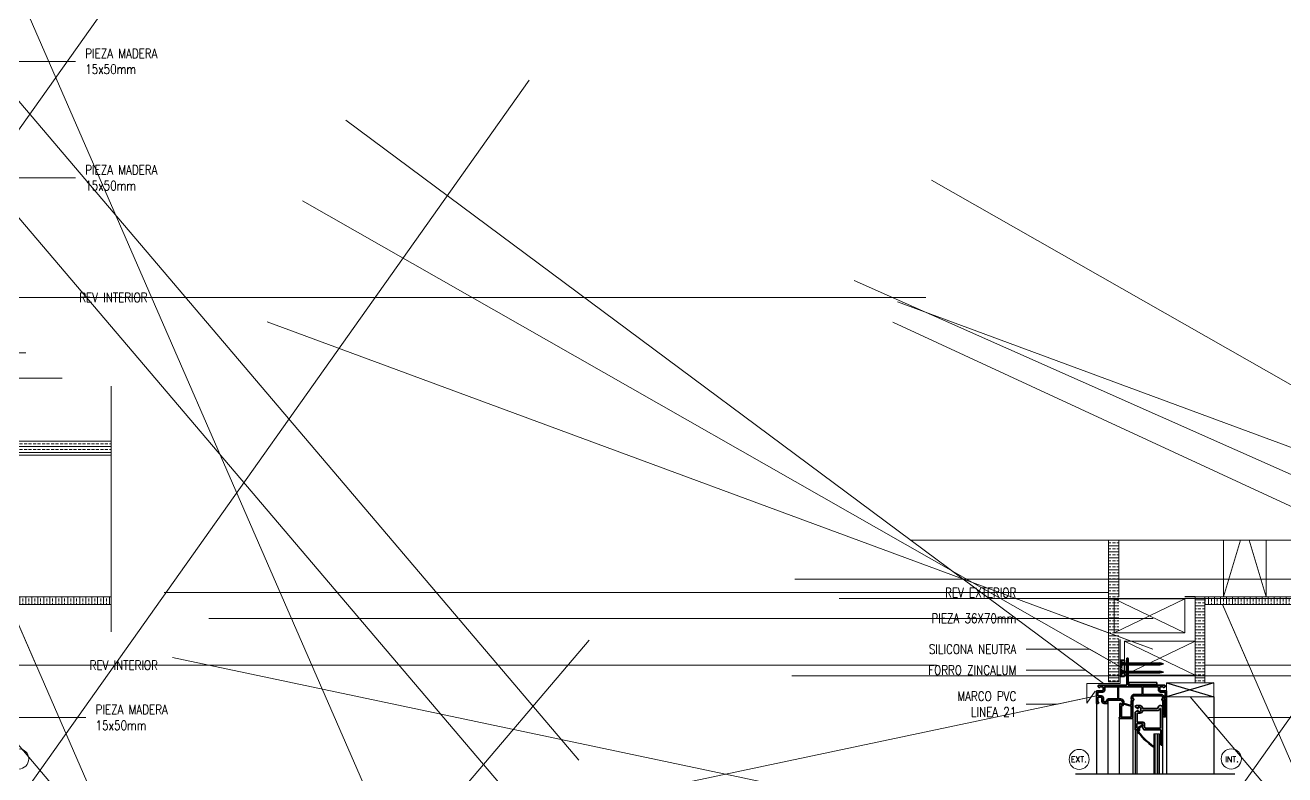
# Model space of a CAD drawing. Header units: metres. Extents: x -2 to 690, y -116 to 73.
# Drawn here: x 181.963 to 183.297, y 33.226 to 34.02 of the extents above; entities that cross this region are included whole.
import ezdxf

# ---------------------------------------------------------------- set-up
doc = ezdxf.new("R2010")
doc.units = ezdxf.units.M
doc.header["$LTSCALE"] = 5
doc.header["$MEASUREMENT"] = 0
doc.layers.get('0').update_dxf_attribs({"color": 30})
doc.layers.get('DEFPOINTS').update_dxf_attribs({"color": 210})
doc.layers.add('_AUX', color=210, linetype='Continuous', lineweight=18, plot=False)
for name, color, linetype, lineweight in [('A-ANNO-SYMB', 3, 'Continuous', 18), ('A-ANNO-TEXT', 3, 'Continuous', 18), ('A-DETL-PATT', 8, 'Continuous', 18), ('A-ELEV-MBE1', 7, 'Continuous', 35), ('A-ELEV-MBE2', 4, 'Continuous', 25), ('A-FURN', 8, 'Continuous', 18), ('A-WALL-STUD', 3, 'Continuous', 18)]:
    doc.layers.add(name, color=color, linetype=linetype, lineweight=lineweight)
doc.styles.add('E-ROMANS', font='romans.shx', dxfattribs={"width": 0.8})
doc.dimstyles.new('E-0100_TICK_12', dxfattribs={"dimscale": 0.001, "dimtxt": 120, "dimasz": 120, "dimexe": 60, "dimexo": 40, "dimgap": 60, "dimtad": 0, "dimzin": 0, "dimdsep": 46, "dimtxsty": 'E-ROMANS', "dimblk": 'OBLIQUE', "dimcen": 60, "dimclrd": 256, "dimclre": 256, "dimclrt": 256, "dimadec": 0, "dimazin": 0, "dimtfac": 1, "dimtmove": 1, "dimatfit": 3, "dimldrblk": 'OPEN90', "dimfxl": 1, "dimtfill": 1, "dimtolj": 1, "dimtzin": 0, "dimlwd": -1, "dimarcsym": 0})
pattern_1 = [(0, (-387.7949633107692, 9.630534740723377), (0, 0.00635), []), (0, (-387.7949633107692, 9.633709740723376), (0, 0.00635), [0.003175, -0.0015875])]

# ---------------------------------------------------------------- blocks, each defined once
blk = doc.blocks.new('_Oblique')
at = {"color": 0, "linetype": 'ByBlock', "lineweight": -2}
blk.add_line((-0.5, -0.5), (0.5, 0.5), dxfattribs=at)

msp = doc.modelspace()

# ---------------------------------------------------------------- hatches: boundary and pattern name
at = {"layer": 'A-DETL-PATT'}
h = msp.add_hatch(dxfattribs=at)
h.set_pattern_fill('BRASS', color=256, scale=0.001, style=0)
h.set_pattern_definition([(0, (31.14295422199484, 3.480958203884864), (0, 0.00635), []), (0, (31.14295422199484, 3.484133203884864), (0, 0.00635), [0.003175, -0.0015875])])
h.paths.add_polyline_path([(182.0540727373611, 33.57947976015632), (181.9070146153349, 33.57947976015633), (181.9070146153349, 33.56447976015633), (182.0540727373611, 33.56447976015632)])
h = msp.add_hatch(dxfattribs=at)
h.set_pattern_fill('BRASS', color=256, scale=0.001, style=0)
h.set_pattern_definition(pattern_1)
h.paths.add_polyline_path([(183.1212811363776, 33.41447976015638), (183.1212811363776, 33.47441814561012), (183.110281136377, 33.47441814561012), (183.1102811363772, 33.32447976015639), (183.121281136377, 33.32447976015639), (183.1212811363776, 33.36947976015638)])
h = msp.add_hatch(dxfattribs=at)
h.set_pattern_fill('BRASS', color=256, scale=0.001, angle=90, style=0)
h.set_pattern_definition([(90, (-389.0792298318118, 9.630534740723377), (-0.00635, 3.888253587292846e-19), []), (90, (-389.0824048318119, 9.630534740723377), (-0.00635, 3.888253587292846e-19), [0.003175, -0.0015875])])
h.paths.add_polyline_path([(182.0540727373611, 33.41447977545935), (181.9930146160496, 33.41447977545935), (181.9930146160495, 33.41447976096656), (181.9480111332564, 33.41447976096656), (181.9480111332564, 33.41447977545935), (181.9280146153348, 33.41447977545935), (181.9280146153348, 33.40647977545937), (182.0540727373611, 33.40647977545935)])
h = msp.add_hatch(dxfattribs=at)
h.set_pattern_fill('BRASS', color=256, scale=0.001, style=0)
h.set_pattern_definition(pattern_1)
h.paths.add_polyline_path([(183.2122811363775, 33.41447977545935), (183.2022811363774, 33.41447977545935), (183.2022811363776, 33.32368059187675), (183.2122811363775, 33.32368059187674)])
h = msp.add_hatch(dxfattribs=at)
h.set_pattern_fill('BRASS', color=256, scale=0.001, angle=90, style=0)
h.set_pattern_definition([(90, (-387.7949633107692, 9.630534740723377), (-0.00635, 3.888253587292846e-19), []), (90, (-387.7981383107692, 9.630534740723377), (-0.00635, 3.888253587292846e-19), [0.003175, -0.0015875])])
h.paths.add_polyline_path([(183.3383392584037, 33.41447977545935), (183.2772811370923, 33.41447977545935), (183.2772811370922, 33.41447976096656), (183.232277654299, 33.41447976096656), (183.232277654299, 33.41447977545935), (183.2122811363775, 33.41447977545935), (183.2122811363775, 33.40647977545937), (183.3383392584037, 33.40647977545935)])

# ---------------------------------------------------------------- linework, layer by layer
at = {"layer": '_AUX'}
msp.add_line((182.0540727373611, 33.37744450257826), (182.0540727373611, 33.6377414994849), dxfattribs=at)
for points in [[(181.7925312019387, 33.67308020926134), (181.9637260703221, 33.67308020926134)], [(181.7713278111869, 33.64626449973432), (182.0023539860769, 33.64626449973432)], [(183.3509641633954, 33.47441814561012), (182.9003532333095, 33.47441814561012)]]:
    msp.add_lwpolyline(points, dxfattribs=at)
at = {"layer": 'A-ANNO-SYMB'}
for p, q in [((183.1212811363776, 33.41447976015638), (183.1212811363776, 33.47441814561012)), ((182.0540727373611, 33.41447977545935), (181.9180146153348, 33.41447977545935)), ((182.0540727373611, 33.40647977545935), (181.9280146153348, 33.40647977545937)), ((183.3383392584037, 33.41447977545935), (183.2022811363775, 33.41447977545935)), ((183.3383392584037, 33.40647977545935), (183.2122811363775, 33.40647977545937)), ((183.1584081331951, 33.26940079698934), (183.1584081331951, 33.22689379541217)), ((183.1584081331951, 33.22689379541217), (183.1584081331951, 33.26940079698934)), ((183.1644279206214, 33.26940079698934), (183.1584081331951, 33.26940079698934)), ((183.1584081331951, 33.26940079698934), (183.1644279206214, 33.26940079698934)), ((183.159022593127, 33.22689379541217), (183.159022593127, 33.26940079698934)), ((183.1606153285523, 33.22689379541217), (183.1606153285523, 33.26940079698934)), ((183.1620450881003, 33.26940079698934), (183.1633899363353, 33.26940079698934)), ((183.1622080639775, 33.22689379541217), (183.1622080639775, 33.26940079698934)), ((183.1638007993954, 33.22689379541217), (183.1638007993954, 33.26940079698934)), ((183.1644279206214, 33.26940079698934), (183.1644279206214, 33.22689379541217)), ((183.1644279206214, 33.26940079698934), (183.1644279206214, 33.22689379541217)), ((183.1644279206214, 33.25871180206551), (183.1644279206214, 33.2687447811094))]:
    msp.add_line(p, q, dxfattribs=at)
for points in [[(181.9070146153349, 33.57947976015633), (182.0540727373611, 33.57947976015632)], [(181.9070146153349, 33.56447976015633), (182.0540727373611, 33.56447976015632)], [(183.1102811363772, 33.32447976015639), (183.1102811363772, 33.47441814561012)], [(183.2772811370923, 33.47441814561012), (183.2772811370923, 33.41447976096656), (183.232277654299, 33.41447976096656)], [(183.2322811363775, 33.41447977545935), (183.2322811366631, 33.47441814561012)], [(183.2502626476112, 33.47441814561012), (183.2322811363775, 33.41447977545935)], [(183.2592996265735, 33.47441814561012), (183.2772811378073, 33.41447977545935)], [(183.2022811363775, 33.41447977545935), (183.2022811363775, 33.32368059187675)], [(183.2122811363775, 33.32368059187675), (183.2122811363775, 33.41447977545935)], [(183.1228685635693, 33.36947976015638), (183.1228685635693, 33.36947976015638), (183.1228685635693, 33.36947976015638), (183.1228685635693, 33.32289334041212), (183.0872470031639, 33.32289334041212), (183.0872470031639, 33.302134025322), (183.0961595693161, 33.31475537831795), (183.0961595693161, 33.31475537831795)], [(183.1212811363776, 33.36947976015638), (183.1212811363771, 33.32447976015639), (183.1102811363772, 33.32447976015639)]]:
    msp.add_lwpolyline(points, dxfattribs=at)
msp.add_lwpolyline([(183.1719363848809, 33.32368059187675), (183.2219363848808, 33.32368059187675), (183.2219363848807, 33.30863112329635), (183.1719363848809, 33.30863112329635)], close=True, dxfattribs=at)
at = {"layer": 'A-ANNO-TEXT'}
for centre, radius, start, end in [((181.9560997356817, 33.24294727879706), 0.01071215401680092, 0, 180), ((183.0792948819857, 33.24239961062804), 0.01057730889806408, 0, 180), ((183.2403662567243, 33.24294727879706), 0.01071215401680092, 0, 180), ((181.9560997356817, 33.24294727879706), 0.01071215401680092, 180, 0), ((183.0792948819857, 33.24239961062804), 0.01057730889806408, 180, 0), ((183.2403662567243, 33.24294727879706), 0.01071215401680092, 180, 0)]:
    msp.add_arc(centre, radius, start, end, dxfattribs=at)
at = {"layer": 'A-ELEV-MBE1'}
for p, q in [((183.1234239740313, 33.34764250919935), (183.1234239740313, 33.33009230868441)), ((183.1272091237536, 33.34764250919935), (183.1234239740313, 33.34764250919935)), ((183.1272091237536, 33.33009230868439), (183.1272091237536, 33.34764250919935)), ((183.1296015236642, 33.34897829180946), (183.1296015236642, 33.32135191713124)), ((183.1311363222615, 33.32135191713124), (183.1311363222615, 33.34897829180946)), ((183.1234239740313, 33.33009230868441), (183.1272091237536, 33.33009230868439)), ((183.0976265529592, 33.31521272274213), (183.0976265529592, 33.30178323506507)), ((183.1040215470987, 33.31521272274213), (183.0976265529592, 33.31521272274213)), ((183.0991613515492, 33.31329422451918), (183.0991613515492, 33.31009672744213)), ((183.0992892514317, 33.32058451783624), (183.0992892514317, 33.31930608723442)), ((183.0992892514317, 33.31930608723442), (183.100619410214, 33.31853811971624)), ((183.1040215470987, 33.31367792415213), (183.0995450512039, 33.31367792415213)), ((183.1292178240167, 33.32096821746919), (183.0996729510864, 33.32096821746919)), ((183.100619410214, 33.31853811971624), (183.1012589096338, 33.31853811971624)), ((183.1012589096338, 33.31853811971624), (183.1012589096338, 33.31904971924624)), ((183.1016426092813, 33.31943341887919), (183.1044052467462, 33.31943341887919)), ((183.1047889463937, 33.31904971924624), (183.1047889463937, 33.31598012203713)), ((183.106323744991, 33.31904971924624), (183.106323744991, 33.31598012203713)), ((183.1197532326899, 33.31943341887919), (183.1067074446385, 33.31943341887919)), ((183.1102811363772, 33.31947976015634), (183.1212811363772, 33.31947976015634)), ((183.1201369323374, 33.30689923036508), (183.1201369323374, 33.31904971924624)), ((183.1209043316324, 33.31904971924624), (183.1209043316324, 33.30689923036508)), ((183.1455890090204, 33.31943341887919), (183.1212880312799, 33.31943341887919)), ((183.1698899867536, 33.32096821746919), (183.131520021909, 33.32096821746919)), ((183.1319887712873, 33.32387309642755), (183.1319887712873, 33.32125184634597)), ((183.1613832685528, 33.32387309642755), (183.1319887712873, 33.32387309642755)), ((183.1319887712873, 33.32125184634597), (183.1613832685528, 33.32125184634597)), ((183.138042915931, 33.31129898633472), (183.1455890090204, 33.31129898633472)), ((183.1459727086679, 33.31168268599677), (183.1459727086679, 33.31904971924624)), ((183.1467401079629, 33.31904971924624), (183.1467401079629, 33.31168268599677)), ((183.1628554932015, 33.31943341887919), (183.1471238076104, 33.31943341887919)), ((183.1471238076104, 33.31129898633472), (183.1657971905063, 33.31129898633472)), ((183.1613832685528, 33.32125184634597), (183.1613832685528, 33.32387309642755)), ((183.163239192849, 33.31598012203713), (183.163239192849, 33.31904971924624)), ((183.164773991439, 33.31598012203713), (183.164773991439, 33.31904971924624)), ((183.1651576910865, 33.31943341887919), (183.1679203285587, 33.31943341887919)), ((183.1719363848809, 33.31521272274213), (183.1655413907413, 33.31521272274213)), ((183.1700178866361, 33.31367792415213), (183.1655413907413, 33.31367792415213)), ((183.1683040282062, 33.31904971924624), (183.1683040282062, 33.31853811971624)), ((183.1683040282062, 33.31853811971624), (183.1689435276187, 33.31853811971624)), ((183.1689435276187, 33.31853811971624), (183.1702736864011, 33.31930608723442)), ((183.1702736864011, 33.31930608723442), (183.1702736864011, 33.32058451783624)), ((183.1704015862836, 33.30771778962472), (183.1704015862836, 33.31329422451918)), ((183.1719363848809, 33.2890444067215), (183.1719363848809, 33.31521272274213)), ((183.0976265529592, 33.30178323506507), (183.0991613515492, 33.30178323506507)), ((183.0991613515492, 33.30331803365507), (183.0991613515492, 33.30741082989508)), ((183.0995450512039, 33.30971302778008), (183.1026146483912, 33.30971302778008)), ((183.0999287508514, 33.30817822919008), (183.1026146483912, 33.30817822919008)), ((183.1033820476862, 33.30741082989508), (183.1033820476862, 33.30408543295007)), ((183.1049168462762, 33.30741082989508), (183.1049168462762, 33.30408543295007)), ((183.1056842455785, 33.30331803365507), (183.1077306436985, 33.30331803365507)), ((183.1056842455785, 33.30178323506507), (183.1088817426483, 33.30178323506507)), ((183.1081143433533, 33.30370173328802), (183.1081143433533, 33.30421333281802)), ((183.1096491419433, 33.30255063436007), (183.1096491419433, 33.30421333281802)), ((183.1104165412383, 33.30651553073213), (183.1197532326899, 33.30651553073213)), ((183.1104165412383, 33.30498073211302), (183.1234623292897, 33.30498073211302)), ((183.1212880312799, 33.30651553073213), (183.1234623292897, 33.30651553073213)), ((183.1224391302297, 33.30178323506507), (183.1224391302297, 33.28707474853391)), ((183.1230786296422, 33.30178323506507), (183.1224391302297, 33.30178323506507)), ((183.1239894456797, 33.30087241902029), (183.1230786296422, 33.30178323506507)), ((183.1239739288197, 33.29884458472034), (183.1239739288197, 33.28771424793186)), ((183.1249971278797, 33.30344593352302), (183.1249971278797, 33.30152743530007)), ((183.1265319264769, 33.30344593352302), (183.1265319264769, 33.30206279959194)), ((183.1268034432053, 33.3016958658026), (183.1339658366399, 33.29950610235929)), ((183.1341902024854, 33.29863504371852), (183.1268309308564, 33.30088499885997)), ((183.1344617192138, 33.30656669066767), (183.1344617192138, 33.30771778962472)), ((183.1344617192138, 33.29987303617773), (183.1344617192138, 33.30415495850858)), ((183.1344617192138, 33.28771424793186), (183.1344617192138, 33.29826810992918)), ((183.1346673432329, 33.30492235780358), (183.1348210374111, 33.30518856390509)), ((183.1359965178038, 33.30656669066767), (183.1359965178038, 33.30771778962472)), ((183.137019716871, 33.30656669066767), (183.1359965178038, 33.30656669066767)), ((183.1359965178038, 33.30415495850858), (183.137019716871, 33.30592719126972)), ((183.1359965178038, 33.28656314900391), (183.1359965178038, 33.30415495850858)), ((183.137019716871, 33.30592719126972), (183.137019716871, 33.30656669066767)), ((183.138042915931, 33.30976418774472), (183.1657971905063, 33.30976418774472)), ((183.1412953639868, 33.29634135230108), (183.1384946811361, 33.29795832730261)), ((183.1400211756466, 33.29939940431169), (183.1442294985666, 33.29939940431169)), ((183.1405308509841, 33.29939940431169), (183.1435131438614, 33.29939940431169)), ((183.1655490875185, 33.29939940431169), (183.1645778951481, 33.29939940431169)), ((183.1668203895663, 33.30656669066767), (183.1668203895663, 33.30592719126972)), ((183.1678435886263, 33.30656669066767), (183.1668203895663, 33.30656669066767)), ((183.1668203895663, 33.30592719126972), (183.1678435886263, 33.30415495850858)), ((183.1678435886263, 33.30771778962472), (183.1678435886263, 33.30656669066767)), ((183.1678435886263, 33.30415495850858), (183.1678435886263, 33.29119676059591)), ((183.1691727631972, 33.30492235780358), (183.1690190690263, 33.30518856390509)), ((183.1693783872236, 33.29121870473855), (183.1693783872236, 33.30415495850858)), ((183.1697233253347, 33.30656669066767), (183.1700178866361, 33.30656669066767)), ((183.1697620868711, 33.30733408996267), (183.1700178866361, 33.30733408996267)), ((183.1704015862836, 33.30618299103472), (183.1704015862836, 33.2893002064865)), ((183.1217996308099, 33.28669104887186), (183.1217996308099, 33.28617944934186)), ((183.1224391302297, 33.28707474853391), (183.1221833304574, 33.28707474853391)), ((183.1221833304574, 33.28579574970891), (183.1352291185088, 33.28579574970891)), ((183.1243576284672, 33.28733054829891), (183.1340780195663, 33.28733054829891)), ((183.1384921496413, 33.29255779886981), (183.1412953639868, 33.29417623543659)), ((183.1384921496413, 33.27391563753727), (183.1384921496413, 33.29255779886981)), ((183.1435131438614, 33.29137302107657), (183.1405308509841, 33.29137302107657)), ((183.1405308509841, 33.29137302107657), (183.1405308509841, 33.281815605258)), ((183.1419324581568, 33.29634135230108), (183.1412953639868, 33.29634135230108)), ((183.1412953639868, 33.29417623543659), (183.1419324581568, 33.29417623543659)), ((183.1419324581568, 33.29761554064126), (183.1419324581568, 33.29634135230108)), ((183.1427325780881, 33.29761554064126), (183.1419324581568, 33.29761554064126)), ((183.1419324581568, 33.29417623543659), (183.1419324581568, 33.29295221197199)), ((183.141982623047, 33.29290204709642), (183.1427325780881, 33.29290204709642)), ((183.1447391738969, 33.2949086429052), (183.1447391738969, 33.29560894483248)), ((183.1465230375746, 33.29638951061307), (183.161568001435, 33.29638951061307)), ((183.1465230375746, 33.29438291480429), (183.1630729482916, 33.29438291480429)), ((183.1645778951481, 33.29590391442426), (183.1645778951481, 33.2958878616536)), ((183.1655490875185, 33.27542058441568), (183.1655490875185, 33.29590391442426)), ((183.1675877888613, 33.29736070299069), (183.1675877888613, 33.25818944456651)), ((183.1675877888613, 33.2908350050765), (183.1675877888613, 33.28814910755855)), ((183.1683551881563, 33.28738170826355), (183.1702736864011, 33.28738170826355)), ((183.1691225874586, 33.2893002064865), (183.1691225874586, 33.2902615896509)), ((183.1700178866361, 33.28891650685355), (183.1695062871061, 33.28891650685355)), ((183.1417440129574, 33.27391563753727), (183.1384921496413, 33.27391563753727)), ((183.1464232195779, 33.28028657923815), (183.1404034321515, 33.28028657923815)), ((183.1404034321515, 33.28028657923815), (183.1404034321515, 33.27534223824287)), ((183.1404034321515, 33.27534223824287), (183.1417440129574, 33.27534223824287)), ((183.1405308509841, 33.281815605258), (183.1468054760756, 33.281815605258)), ((183.1409949007487, 33.27351311409976), (183.1423338605075, 33.27352007483378)), ((183.1417784723583, 33.27635303520029), (183.1461142550527, 33.27861084313727)), ((183.1417933308315, 33.27588830543928), (183.1417784723583, 33.27635303520029)), ((183.1423053849633, 33.27543204748318), (183.1417933308315, 33.27588830543928)), ((183.1423153208437, 33.27352079078801), (183.1423053849633, 33.27543204748318)), ((183.1464673592111, 33.2779327593652), (183.1430661156249, 33.27616160169956)), ((183.1430661156249, 33.27616160169956), (183.1430798235145, 33.27352476514889)), ((183.1464232195779, 33.27646401421762), (183.1464232195779, 33.28028657923815)), ((183.1478945255351, 33.27391563753727), (183.1464232195779, 33.27646401421762)), ((183.1659313440234, 33.27391563753727), (183.1478945255351, 33.27391563753727)), ((183.1483345020809, 33.28028657923815), (183.1483345020809, 33.2769761408471)), ((183.1483345020809, 33.2769761408471), (183.1492326030041, 33.27542058441568)), ((183.1655490875185, 33.27542058441568), (183.1492326030041, 33.27542058441568)), ((183.1659313440234, 33.25818944456651), (183.1659313440234, 33.27391563753727)), ((183.1644279206214, 33.2687447811094), (183.1659313440234, 33.2687447811094)), ((183.1644279206214, 33.26797721557332), (183.1649145367758, 33.26797721557332)), ((183.1644279206214, 33.26698408429175), (183.1649145367758, 33.26698408429175)), ((183.1644279206214, 33.26599095301017), (183.1649145367758, 33.26599095301017)), ((183.1644279206214, 33.2649978217286), (183.1649145367758, 33.2649978217286)), ((183.1644279206214, 33.26400469044702), (183.1649145367758, 33.26400469044702)), ((183.1644279206214, 33.26301155916545), (183.1649145367758, 33.26301155916545)), ((183.1644279206214, 33.26201842788387), (183.1649145367758, 33.26201842788387)), ((183.1644279206214, 33.26102529657319), (183.1649145367758, 33.26102529657319)), ((183.1644279206214, 33.26003216529162), (183.1649145367758, 33.26003216529162)), ((183.1644279206214, 33.25903903401004), (183.1649145367758, 33.25903903401004)), ((183.1659313440234, 33.25871180206551), (183.1644279206214, 33.25871180206551)), ((183.1649146926559, 33.26797702057766), (183.165201385031, 33.26847358634942)), ((183.164914692554, 33.26698388912146), (183.1652013849291, 33.26748045486411)), ((183.1649146924522, 33.26599075766526), (183.1652013848273, 33.26648732340792)), ((183.1649146923503, 33.26499762617996), (183.1652013847254, 33.26549419195172)), ((183.1649146922412, 33.26400449472376), (183.1652013846235, 33.26450106049552)), ((183.1649146921393, 33.26301136326757), (183.1652013845144, 33.26350792901022)), ((183.1649146920375, 33.26201823181137), (183.1652013844125, 33.26251479755402)), ((183.1649146919356, 33.26102510032607), (183.1652013843107, 33.26152166609782)), ((183.1649146918337, 33.26003196886987), (183.1652013842088, 33.26052853464162)), ((183.1649146917319, 33.25903883741367), (183.165201384107, 33.25953540315632)), ((183.1652014759732, 33.26748068731641), (183.1649147835981, 33.26797725308816)), ((183.1652014760751, 33.26648755586021), (183.1649147837, 33.26698412160286)), ((183.1652014761769, 33.26549442440401), (183.1649147838018, 33.26599099014666)), ((183.1652014762788, 33.26450129291871), (183.1649147839037, 33.26499785869046)), ((183.1652014763806, 33.26350816146251), (183.1649147840056, 33.26400472723427)), ((183.1652014764825, 33.26251503000631), (183.1649147841074, 33.26301159574896)), ((183.1652014765844, 33.26152189855011), (183.1649147842093, 33.26201846429277)), ((183.1652014766935, 33.26052876706481), (183.1649147843112, 33.26102533283657)), ((183.1652014767954, 33.25953563560861), (183.1649147844203, 33.26003220138037)), ((183.1651014970614, 33.25871567430104), (183.1649147845222, 33.25903906989507)), ((183.1652014758713, 33.26847381877261), (183.1650428000633, 33.26874865334494)), ((183.1652012291509, 33.26847378122866), (183.165774613901, 33.26847378122866)), ((183.1652012291509, 33.26748064994709), (183.165774613901, 33.26748064994709)), ((183.1652012291509, 33.26648751866551), (183.165774613901, 33.26648751866551)), ((183.1652012291509, 33.26549438738394), (183.165774613901, 33.26549438738394)), ((183.1652012291509, 33.26450125607326), (183.165774613901, 33.26450125607326)), ((183.1652012291509, 33.26350812479168), (183.165774613901, 33.26350812479168)), ((183.1652012291509, 33.26251499351011), (183.165774613901, 33.26251499351011)), ((183.1652012291509, 33.26152186222853), (183.165774613901, 33.26152186222853)), ((183.1652012291509, 33.26052873094696), (183.165774613901, 33.26052873094696)), ((183.1652012291509, 33.25953559966538), (183.165774613901, 33.25953559966538)), ((183.1657747696793, 33.26847358640762), (183.1659313440234, 33.2687447811094)), ((183.1657747695774, 33.26748045495142), (183.1659313440234, 33.26775164982783)), ((183.1657747694756, 33.26648732346612), (183.1659313440234, 33.26675851854625)), ((183.1657747693737, 33.26549419200992), (183.1659313440234, 33.26576538726468)), ((183.1657747692718, 33.26450106055373), (183.1659313440234, 33.2647722559831)), ((183.16577476917, 33.26350792906842), (183.1659313440234, 33.26377912470153)), ((183.1657747690681, 33.26251479761223), (183.1659313440234, 33.26278599339085)), ((183.165774768959, 33.26152166615603), (183.1659313440234, 33.26179286210927)), ((183.1657747688571, 33.26052853469983), (183.1659313440234, 33.2607997308277)), ((183.1657747687553, 33.25953540321453), (183.1659313440234, 33.25980659954612)), ((183.1659313440234, 33.26820278134792), (183.1657748605196, 33.2684738187144)), ((183.1659313440234, 33.26720965006635), (183.1657748606215, 33.2674806872582)), ((183.1659313440234, 33.26621651878477), (183.1657748607234, 33.266487555802)), ((183.1659313440234, 33.26522338747409), (183.1657748608252, 33.2654944243458)), ((183.1659313440234, 33.26423025619252), (183.1657748609271, 33.2645012928605)), ((183.1659313440234, 33.26323712491094), (183.165774861029, 33.2635081614043)), ((183.1659313440234, 33.26224399362937), (183.1657748611308, 33.2625150299481)), ((183.1659313440234, 33.26125086234779), (183.16577486124, 33.2615218984628)), ((183.1659313440234, 33.26025773106622), (183.1657748613418, 33.2605287670066)), ((183.1659313440234, 33.25926459975554), (183.1657748614437, 33.25953563555041)), ((183.1658748826578, 33.25871567430104), (183.1659313440234, 33.25881346826455)), ((183.1659313440234, 33.2687447811094), (183.1659313440234, 33.25871180206551))]:
    msp.add_line(p, q, dxfattribs=at)
for centre, radius, start, end in [((183.1303689229628, 33.34897829180946), 0.0007673992986383382, 0, 180), ((183.099545051193, 33.31329422450827), 0.000383699643862201, 89.9999983702793, 179.9999983702809), ((183.101642609274, 33.31904971923896), 0.0003836996402242221, 89.99999891352171, 179.9999989135205), ((183.1040215471023, 33.31598012204077), 0.002302197888639057, 269.9999999094585, 359.9999999094597), ((183.1040215470987, 33.31598012203713), 0.0007673992950003594, 270, 0), ((183.1044052467535, 33.31904971923896), 0.0003836996402242221, 1.086479107631934e-06, 90.00000108647829), ((183.1067074446312, 33.31904971923896), 0.0003836996402242221, 89.99999891352171, 179.9999989135205), ((183.1197532326971, 33.31904971923896), 0.0003836996402242221, 1.086479107631934e-06, 90.00000108647829), ((183.1212880312726, 33.31904971923896), 0.0003836996402242221, 89.99999891352171, 179.9999989135205), ((183.1292178240094, 33.32135191712396), 0.0003836996547761374, 270.0000010864783, 1.086479107631934e-06), ((183.1315200219163, 33.32135191712396), 0.0003836996547761374, 179.9999989135209, 269.9999989135217), ((183.1380429159274, 33.30771778962108), 0.003581196713639656, 89.9999999417929, 179.9999999417957), ((183.1455890090276, 33.31904971923896), 0.0003836996402242221, 1.086479107631934e-06, 90.00000108647829), ((183.1455890090131, 33.3116826859895), 0.0003836996547761374, 270.0000010864783, 1.086479107631934e-06), ((183.1471238076031, 33.31904971923896), 0.0003836996402242221, 89.99999891352171, 179.9999989135205), ((183.1471238076176, 33.3116826859895), 0.0003836996547761374, 179.9999989135209, 269.9999989135217), ((183.1628554932088, 33.31904971923896), 0.0003836996402242221, 1.086479107631934e-06, 90.00000108647829), ((183.1655413907377, 33.31598012204077), 0.002302197888639057, 180.0000000905398, 270.0000000905414), ((183.1651576910793, 33.31904971923896), 0.0003836996402242221, 89.99999891352171, 179.9999989135205), ((183.1655413907377, 33.31598012204077), 0.0007673992986383382, 180.0000002716195, 270.0000002716179), ((183.1657971905099, 33.30771778962108), 0.003581196713639656, 5.820425244853217e-08, 90.0000000582071), ((183.167920328566, 33.31904971923896), 0.0003836996402242221, 1.086479107631934e-06, 90.00000108647829), ((183.1698899867609, 33.32058451782896), 0.0003836996402242221, 1.086479107631934e-06, 90.00000108647829), ((183.1700178866434, 33.31329422451191), 0.0003836996402242221, 1.086479107631934e-06, 90.00000108647829), ((183.0995450512076, 33.31009672743849), 0.0003836996584141161, 179.9999994567605, 269.9999994567576), ((183.0999287508478, 33.30741082989144), 0.0007673992986383382, 89.99999972838205, 179.99999972838), ((183.0991613515492, 33.30255063436007), 0.0007673992950003594, 270, 90), ((183.1026146483912, 33.30741082989508), 0.002302197885001078, 0, 90), ((183.1026146483912, 33.30741082989508), 0.0007673992950003594, 0, 90), ((183.1056842455748, 33.30408543295371), 0.002302197888639057, 180.0000000905398, 270.0000000905414), ((183.1056842455748, 33.30408543295371), 0.0007673992986383382, 180.0000002716195, 270.0000002716179), ((183.1077306437094, 33.30370173329894), 0.000383699643862201, 269.9999983702793, 359.9999983702809), ((183.1104165412528, 33.30421333283257), 0.002302197899552993, 90.00000036215941, 180.0000003621594), ((183.1088817426483, 33.30255063436007), 0.0007673992950003594, 270, 0), ((183.1104165412383, 33.30421333281802), 0.0007673992950003594, 90, 180), ((183.1197532326971, 33.30689923037235), 0.0003836996402242221, 269.9999989135217, 359.9999989135205), ((183.1212880312726, 33.30689923037235), 0.0003836996402242221, 180.0000010864791, 270.0000010864783), ((183.1234623292787, 33.30344593353394), 0.003069597198191332, 359.9999997962849, 89.99999979628817), ((183.1234623292897, 33.30344593352302), 0.001534798590000719, 0, 90), ((183.1243576284603, 33.29884458471597), 0.0003836996407233948, 92.72940198270433, 179.999999347741), ((183.1242607622878, 33.30114373564348), 0.0003836996375994015, 225.0000015839708, 268.080215974975), ((183.1242297285843, 33.30152743530093), 0.000767399295395835, 271.3574616075315, 359.9999999356757), ((183.124229728576, 33.3015274352911), 0.002302197898070159, 272.7294027856369, 337.9260051745818), ((183.1267187479337, 33.30051806506467), 0.0003836996459325595, 72.99999950372619, 157.9260045284732), ((183.1269156261192, 33.30206279959678), 0.0003836996422670325, 180.0000007228162, 253.0000007235188), ((183.1340780195555, 33.29987303616974), 0.0003836996583251615, 253.0000011934034, 1.192580376250561e-06), ((183.1340780195715, 33.29826810992434), 0.0003836996422759143, 7.238775539501279e-07, 73.00000072255843), ((183.1359965178082, 33.30656669066856), 0.001534798594475362, 180.0000000334217, 218.1947372572754), ((183.1359965178026, 33.30415495851273), 0.001534798588885489, 150.0000001547617, 180.0000001548418), ((183.1344887437644, 33.3053804137348), 0.0003836996543792296, 329.9999995660758, 38.19473678867686), ((183.1380429159274, 33.30771778962108), 0.002046398123638937, 89.99999989814408, 179.9999998981424), ((183.1400211756462, 33.2978703783097), 0.00152902600199134, 89.99999998662071, 176.7025486174887), ((183.1435131438687, 33.29638951060579), 0.003009893705893774, 1.385036401581292e-07, 90.0000001385024), ((183.1615680014386, 33.29789445746601), 0.001504946852946887, 269.9999998614975, 359.999999861496), ((183.1615680014386, 33.29789445746601), 0.001504946852946887, 269.9999998614975, 359.999999861496), ((183.1645778951445, 33.29789445745874), 0.001504946852946887, 89.99999986149759, 179.999999861496), ((183.1655490875294, 33.29736070297977), 0.002038701331912307, 3.067259761488543e-07, 90.0000003067272), ((183.1657971905063, 33.30771778962472), 0.002046398120000958, 0, 90), ((183.169351362673, 33.3053804137348), 0.000383699654371801, 141.8052632107121, 210.0000004348197), ((183.1678435885903, 33.30656669067722), 0.001534798630341732, 321.805263384749, 348.4630415757986), ((183.1678435886311, 33.30415495849915), 0.00153479859253558, 3.521241450056915e-07, 30.00000035195754), ((183.169723325324, 33.30618299102898), 0.0003836996386894499, 89.99999841272307, 168.4630393801305), ((183.1697620868784, 33.30771778961744), 0.0003836996547761374, 179.9999989135209, 269.9999989135217), ((183.1700178866288, 33.30771778961744), 0.0003836996547761374, 270.0000010864783, 1.086479107631934e-06), ((183.1700178866434, 33.30618299102744), 0.0003836996402242221, 1.086479107631934e-06, 90.00000108647829), ((183.1221833304647, 33.28669104887913), 0.0003836996547761374, 90.00000108647829, 180.0000010864791), ((183.1221833304501, 33.28617944934913), 0.0003836996402242221, 180.0000010864791, 270.0000010864783), ((183.1243576284599, 33.28771424793914), 0.0003836996402242221, 180.0000010864791, 270.0000010864783), ((183.1340780195735, 33.28771424793914), 0.0003836996402242221, 269.9999989135217, 359.9999989135205), ((183.1352291185088, 33.28656314900391), 0.0007673992950003594, 270, 0), ((183.1427325780881, 33.29560894483248), 0.002006595808779821, 0, 90), ((183.1427325780881, 33.2949086429052), 0.002006595808779821, 270, 0), ((183.1435131438541, 33.29438291479701), 0.003009893720445689, 270.0000001385024, 1.385036401581292e-07), ((183.1630729482952, 33.29588786165723), 0.001504946852946887, 269.9999998614975, 359.999999861496), ((183.1630729482952, 33.29588786165723), 0.001504946852946887, 269.9999998614975, 359.999999861496), ((183.1650634913333, 33.29590391442426), 0.0004855961851717439, 0, 180), ((183.1679714885247, 33.29083500508775), 0.0003836996634017345, 109.4712223135705, 180.0000016795861), ((183.1683551881563, 33.28814910755855), 0.0007673992950003594, 180, 270), ((183.1695062871183, 33.29026158965999), 0.0003836996597024607, 150.0735664913383, 180.0000013583641), ((183.1695062870988, 33.28930020649378), 0.0003836996402242221, 180.0000010864791, 270.0000010864783), ((183.1678435886319, 33.29121870474395), 0.001534798591663548, 330.0735649321844, 359.9999997986722), ((183.1700178866434, 33.28930020649378), 0.0003836996402242221, 269.9999989135217, 359.9999989135205), ((183.170273686412, 33.28904440673242), 0.0016626984688628, 269.9999996239141, 359.9999996239109), ((183.1413721360587, 33.27287650786332), 0.0007399824220298871, 120.5251065502814, 223.4686855739951), ((183.1995994543697, 33.31488902270787), 0.07253506650355335, 215.8893071343719, 234.7533773180146), ((183.1417440129574, 33.27462893789007), 0.0007133003527997062, 270, 90), ((183.1437031029861, 33.27172509905153), 0.001504946880299616, 127.6982789504301, 180.8492950000231), ((183.1996168263338, 33.3149039495633), 0.07185558235157519, 216.9574677525678, 234.7314790071996), ((183.1423153208561, 33.27352079080051), 0.0007645129888561978, 307.6982781659865, 0.2978555202178217), ((183.1462908071319, 33.27827180125124), 0.0003822565070218554, 297.5077171747326, 117.5077171759224), ((183.1468054760683, 33.28028657924543), 0.001529026012576651, 359.9999997273545, 89.99999972735289), ((183.1667595664424, 33.25818944456651), 0.0008282224189315457, 180, 0), ((183.1579252163564, 33.25594954332976), 0.0003511542609723758, 231.368709766276, 54.97488354146203)]:
    msp.add_arc(centre, radius, start, end, dxfattribs=at)
at = {"layer": 'A-ELEV-MBE2'}
for p, q in [((183.2022811363775, 33.41447977545935), (183.1912811363775, 33.41447976015638)), ((183.1239612119591, 33.34059460634845), (183.1239612119591, 33.34687722132904)), ((183.1277235791042, 33.34373939481694), (183.1239612119591, 33.34373939481694)), ((183.1239612119591, 33.3317844271277), (183.1239612119591, 33.3380670421374)), ((183.1267182969371, 33.34373591385329), (183.1647425210379, 33.34373591385329)), ((183.1277235791042, 33.34220227443976), (183.1277235791042, 33.34526955323773)), ((183.1277235791042, 33.34473921174313), (183.1647425210379, 33.34473921174313)), ((183.1277235791042, 33.34444178925142), (183.1294327524286, 33.34273261593435)), ((183.1277235791042, 33.34273261593435), (183.1647425210379, 33.34273261593435)), ((183.1293497794525, 33.34473921174313), (183.1313563752613, 33.34273261593435)), ((183.1312734022779, 33.34473921174313), (183.1332799980867, 33.34273261593435)), ((183.1331970251033, 33.34473921174313), (183.1352036209121, 33.34273261593435)), ((183.1351206479287, 33.34473921174313), (183.1371272437375, 33.34273261593435)), ((183.1370442707542, 33.34473921174313), (183.1390508665629, 33.34273261593435)), ((183.1389678935796, 33.34473921174313), (183.1409744893884, 33.34273261593435)), ((183.140891516405, 33.34473921174313), (183.1428981122138, 33.34273261593435)), ((183.1428151392377, 33.34473921174313), (183.1448217350392, 33.34273261593435)), ((183.1447387620631, 33.34473921174313), (183.1467453578719, 33.34273261593435)), ((183.1466623848885, 33.34473921174313), (183.1486689806973, 33.34273261593435)), ((183.1485860077139, 33.34473921174313), (183.1505926035227, 33.34273261593435)), ((183.1505096305393, 33.34473921174313), (183.1525162263481, 33.34273261593435)), ((183.1524332533648, 33.34473921174313), (183.1544398491735, 33.34273261593435)), ((183.1543568761902, 33.34473921174313), (183.156363471999, 33.34273261593435)), ((183.1562804990156, 33.34473921174313), (183.1582870948244, 33.34273261593435)), ((183.1582041218483, 33.34473921174313), (183.1602107176571, 33.34273261593435)), ((183.1601277446737, 33.34473921174313), (183.1621343404825, 33.34273261593435)), ((183.1620513674991, 33.34473921174313), (183.1640579633079, 33.34273261593435)), ((183.1639749903245, 33.34473921174313), (183.1657216824372, 33.34299251963049)), ((183.1685223463776, 33.34373591385329), (183.1647425210379, 33.34473921174313)), ((183.1647425210379, 33.34273261593435), (183.1685223463776, 33.34373591385329)), ((183.1647425210379, 33.34373591385329), (183.1685223463776, 33.34373591385329)), ((183.1663163669203, 33.3443214579801), (183.1672418101719, 33.34339601472848)), ((183.1277235791042, 33.33492921562529), (183.1239612119591, 33.33492921562529)), ((183.1267182969371, 33.33492573463255), (183.1647425210379, 33.33492573463255)), ((183.1277235791042, 33.33339209524812), (183.1277235791042, 33.33645937404609)), ((183.1277235791042, 33.33592903255149), (183.1647425210379, 33.33592903255149)), ((183.1277235791042, 33.33563161005978), (183.1294327524286, 33.33392243674271)), ((183.1277235791042, 33.33392243674271), (183.1647425210379, 33.33392243674271)), ((183.1293497794525, 33.33592903255149), (183.1313563752613, 33.33392243674271)), ((183.1312734022779, 33.33592903255149), (183.1332799980867, 33.33392243674271)), ((183.1331970251033, 33.33592903255149), (183.1352036209121, 33.33392243674271)), ((183.1351206479287, 33.33592903255149), (183.1371272437375, 33.33392243674271)), ((183.1370442707542, 33.33592903255149), (183.1390508665629, 33.33392243674271)), ((183.1389678935796, 33.33592903255149), (183.1409744893884, 33.33392243674271)), ((183.140891516405, 33.33592903255149), (183.1428981122138, 33.33392243674271)), ((183.1428151392377, 33.33592903255149), (183.1448217350392, 33.33392243674271)), ((183.1447387620631, 33.33592903255149), (183.1467453578719, 33.33392243674271)), ((183.1466623848885, 33.33592903255149), (183.1486689806973, 33.33392243674271)), ((183.1485860077139, 33.33592903255149), (183.1505926035227, 33.33392243674271)), ((183.1505096305393, 33.33592903255149), (183.1525162263481, 33.33392243674271)), ((183.1524332533648, 33.33592903255149), (183.1544398491735, 33.33392243674271)), ((183.1543568761902, 33.33592903255149), (183.156363471999, 33.33392243674271)), ((183.1562804990156, 33.33592903255149), (183.1582870948244, 33.33392243674271)), ((183.1582041218483, 33.33592903255149), (183.1602107176571, 33.33392243674271)), ((183.1601277446737, 33.33592903255149), (183.1621343404825, 33.33392243674271)), ((183.1620513674991, 33.33592903255149), (183.1640579633079, 33.33392243674271)), ((183.1639749903245, 33.33592903255149), (183.1657216824372, 33.33418234043884)), ((183.1685223463776, 33.33492573463255), (183.1647425210379, 33.33592903255149)), ((183.1647425210379, 33.33392243674271), (183.1685223463776, 33.33492573463255)), ((183.1647425210379, 33.33492573463255), (183.1685223463776, 33.33492573463255)), ((183.1663163669203, 33.33551127878846), (183.1672418101719, 33.33458583553684)), ((183.0976265529592, 33.30211264403434), (183.0976265529592, 33.22689379541217)), ((183.1096491419433, 33.30211264403434), (183.1096491419433, 33.22689379541217)), ((183.2219363848807, 33.30863112329635), (183.2219363848807, 33.22689379541217)), ((183.1217996308099, 33.28579574970891), (183.1217996308099, 33.22689379541217)), ((183.1359965178038, 33.28579574970891), (183.1359965178038, 33.22689379541217)), ((183.1719363848809, 33.28904478900031), (183.1719363848809, 33.22689379541217)), ((183.1384921496413, 33.27391563753727), (183.1384921496413, 33.22689379541217)), ((183.1403961041272, 33.27261241300394), (183.1403961041272, 33.22689379541217)), ((183.1675877888613, 33.25818944456651), (183.1675877888613, 33.22689379541217))]:
    msp.add_line(p, q, dxfattribs=at)
for points in [[(183.1719363848809, 33.32368059187675), (183.2219363848807, 33.30863112329635)], [(183.2219363848808, 33.32368059187675), (183.1719363848809, 33.30863112329635)]]:
    msp.add_lwpolyline(points, dxfattribs=at)
for centre, radius, start, end in [((183.1266763908431, 33.34802515616875), 0.002947872244154211, 202.9178753525265, 290.8078656470707), ((183.1283528196205, 33.36203473422289), 0.01765874508389389, 255.5998112728749, 267.9579262475185), ((183.1283528196205, 33.32544405544009), 0.01765874508389395, 92.04207375248147, 104.4001887271251), ((183.1266763908431, 33.33944667150872), 0.002947872244159235, 69.19213435301289, 157.0821246473588), ((183.1266763908431, 33.33921497697711), 0.002947872244154211, 202.9178753525265, 290.8078656470707), ((183.1283528196205, 33.35322455500214), 0.01765874508389389, 255.5998112728749, 267.9579262475185), ((183.1283528196205, 33.31663387624845), 0.01765874508389395, 92.04207375248147, 104.4001887271251), ((183.1266763908582, 33.33063649230253), 0.00294787225239832, 69.19213472780817, 157.082125022149)]:
    msp.add_arc(centre, radius, start, end, dxfattribs=at)
at = {"layer": 'A-FURN'}
msp.add_arc((183.0996729510755, 33.32058451782532), 0.000383699643862201, 89.9999983702793, 179.9999983702809, dxfattribs=at)
at = {"layer": 'A-WALL-STUD'}
for p, q in [((183.1912811363775, 33.41247976015639), (183.1162811363775, 33.37647976015639)), ((183.1162811363775, 33.41247976015639), (183.1912811363775, 33.37647976015639)), ((183.2022811363775, 33.36747976015639), (183.1272811363775, 33.33147976015638)), ((183.1272811363775, 33.36747976015639), (183.2022811363775, 33.33147976015638))]:
    msp.add_line(p, q, dxfattribs=at)
for points in [[(183.1912811363775, 33.41247976015639), (183.1912811363775, 33.37647976015639), (183.1162811363775, 33.37647976015639), (183.1162811363775, 33.41247976015639), (183.1912811363775, 33.41247976015639)], [(183.2022811363775, 33.36747976015639), (183.2022811363775, 33.33147976015638), (183.1272811363775, 33.33147976015638), (183.1272811363775, 33.36747976015639), (183.2022811363775, 33.36747976015639)]]:
    msp.add_lwpolyline(points, dxfattribs=at)
at = {"layer": 'DEFPOINTS'}
msp.add_line((183.244155366918, 33.22689379541217), (183.0754573718425, 33.22689379541217), dxfattribs=at)

# ---------------------------------------------------------------- texts
at = {"layer": 'A-ANNO-TEXT', "style": 'E-ROMANS'}
for s, p in [('EXT.', (183.0704919592696, 33.2394137912366)), ('INT.', (183.2337778647733, 33.23964204055899))]:
    msp.add_text(s, height=0.006, dxfattribs=at).set_placement(p)
at = {"layer": 'A-ANNO-TEXT', "char_height": 0.01, "style": 'E-ROMANS'}
for s, insert, attachment_point in [('PIEZA MADERA\\P15x50mm', (182.0266068129334, 33.98155765751493), 4), ('PIEZA MADERA\\P15x50mm', (182.0266068129334, 33.85832374705836), 4), ('REV INTERIOR', (182.0202092503836, 33.7316163415808), 4), ('REV EXTERIOR', (183.0126889387791, 33.4190001373112), 6), ('PIEZA 36X70mm', (183.0126889387791, 33.3917539009002), 6), ('SILICONA NEUTRA', (183.0126889387791, 33.35907388096616), 6), ('REV INTERIOR', (182.0312092503836, 33.34214634003776), 4), ('FORRO ZINCALUM', (183.0126889387791, 33.33694550476532), 6), ('MARCO PVC\\PLINEA 21', (183.0126889387791, 33.30095539900525), 6), ('PIEZA MADERA\\P15x50mm', (182.0376068129333, 33.28684217045745), 4)]:
    msp.add_mtext(s, dxfattribs=dict(at, insert=insert, attachment_point=attachment_point))

# ---------------------------------------------------------------- leaders
at = {"layer": 'A-ANNO-TEXT', "annotation_type": 0, "has_hookline": 1, "hookline_direction": 1, "horizontal_direction": (-1, 0, 0)}
for points in [[(181.9076058273497, 33.84066815212071), (181.920145972769, 33.85835814396673), (182.0162754805249, 33.85835814396673)], [(181.9356900324802, 34.10119526251685), (181.9637346655773, 34.03686182709526), (182.016401162854, 34.03686182709526)], [(181.901669863838, 34.00331996602548), (181.920145972769, 33.98159205442331), (182.0162754805249, 33.98159205442331)], [(181.9186058273496, 33.14595266506322), (181.9311459727689, 33.16364265690925), (182.0272754805248, 33.16364265690925)], [(183.2028723483923, 33.14595266506322), (183.2154124938116, 33.16364265690925), (183.3115420015675, 33.16364265690925)], [(181.901669863838, 33.8800860555689), (181.920145972769, 33.85835814396673), (182.0162754805249, 33.85835814396673)], [(181.9170146153349, 33.7316163415808), (181.9637346655773, 33.7316163415808), (182.0202092503836, 33.7316163415808)], [(181.9466900324801, 33.40647977545936), (181.9747346655772, 33.34214634003777), (182.0274011628539, 33.34214634003777)], [(183.2309565535227, 33.40647977545936), (183.2590011866198, 33.34214634003777), (183.3116676838966, 33.34214634003777)], [(181.9126698638379, 32.60696252949637), (181.9311459727689, 32.62869044109854), (182.0272754805248, 32.62869044109854)], [(183.1969363848805, 32.60696252949637), (183.2154124938116, 32.62869044109854), (183.3115420015675, 32.62869044109854)], [(181.9280146153348, 33.34214634003777), (181.9747346655772, 33.34214634003777), (182.0274011628539, 33.34214634003777)], [(183.2122811363775, 33.34214634003777), (183.2590011866198, 33.34214634003777), (183.3116676838966, 33.34214634003777)], [(181.9126698638379, 33.30860447896799), (181.9311459727689, 33.28687656736582), (182.0272754805248, 33.28687656736582)], [(183.1969363848805, 33.30860447896799), (183.2154124938116, 33.28687656736582), (183.3115420015675, 33.28687656736582)]]:
    msp.add_leader(points, dimstyle='E-0100_TICK_12', override={"dimasz": 0.05, "dimtad": 0, "dimldrblk": 'Open90'}, dxfattribs=at)
at = {"layer": 'A-ANNO-TEXT', "annotation_type": 0, "has_hookline": 1, "hookline_direction": 1}
for points in [[(183.1050577833666, 33.32289334041212), (183.086104396549, 33.3369799016737), (183.0230202711876, 33.3369799016737)], [(183.7917982892055, 33.36105049300485), (183.7580919443678, 33.38024541760166), (183.6907134589974, 33.38024541760166)], [(183.1256611820105, 33.33902720409085), (183.0903987565579, 33.35910827787454), (183.0230202711876, 33.35910827787454)], [(183.7549401909737, 33.34403048013925), (183.7231860909306, 33.35811704140082), (183.6907134589974, 33.35811704140082)], [(183.8251024544653, 33.38033186779645), (183.7368567113953, 33.4129254375357), (183.6907134589974, 33.4129254375357)], [(183.1574092666554, 33.35919472806933), (183.0691635235854, 33.39178829780857), (183.0230202711876, 33.39178829780857)], [(183.7894064220052, 33.2851291194113), (183.7489827624774, 33.30385480938881), (183.6907134589974, 33.3038548093888)], [(183.6971680598271, 32.63384730432907), (183.6971680598271, 32.65401694727503), (183.6597689427294, 32.65401694727503)], [(183.7316743367417, 32.63331354825977), (183.7316743367416, 32.67239083400928), (183.6597689427294, 32.67239083400928)], [(183.7779743241873, 33.43325153827796), (183.7368567113956, 33.43325153827796), (183.6907134589977, 33.43325153827796)], [(183.1102811363772, 33.41903453421958), (183.0691635235854, 33.41903453421958), (183.0230202711876, 33.41903453421958)], [(183.8251024544653, 33.4129254375357), (183.7368567113953, 33.4129254375357), (183.6907134589974, 33.4129254375357)], [(183.1574092666554, 33.39178829780857), (183.0691635235854, 33.39178829780857), (183.0230202711876, 33.39178829780857)], [(183.0976265529592, 33.14414559062926), (183.0562410377992, 33.15286658872746), (183.0230202711876, 33.15286658872746)], [(183.7748766922219, 33.33098592539481), (183.7239342256091, 33.33098592539481), (183.6907134589974, 33.33098592539481)], [(183.0976265529592, 33.30964200019508), (183.0562410377992, 33.30092100209687), (183.0230202711876, 33.30092100209687)]]:
    msp.add_leader(points, dimstyle='E-0100_TICK_12', override={"dimasz": 0.05, "dimtad": 0, "dimldrblk": 'Open90'}, dxfattribs=at)

doc.saveas('drawing.dxf')
